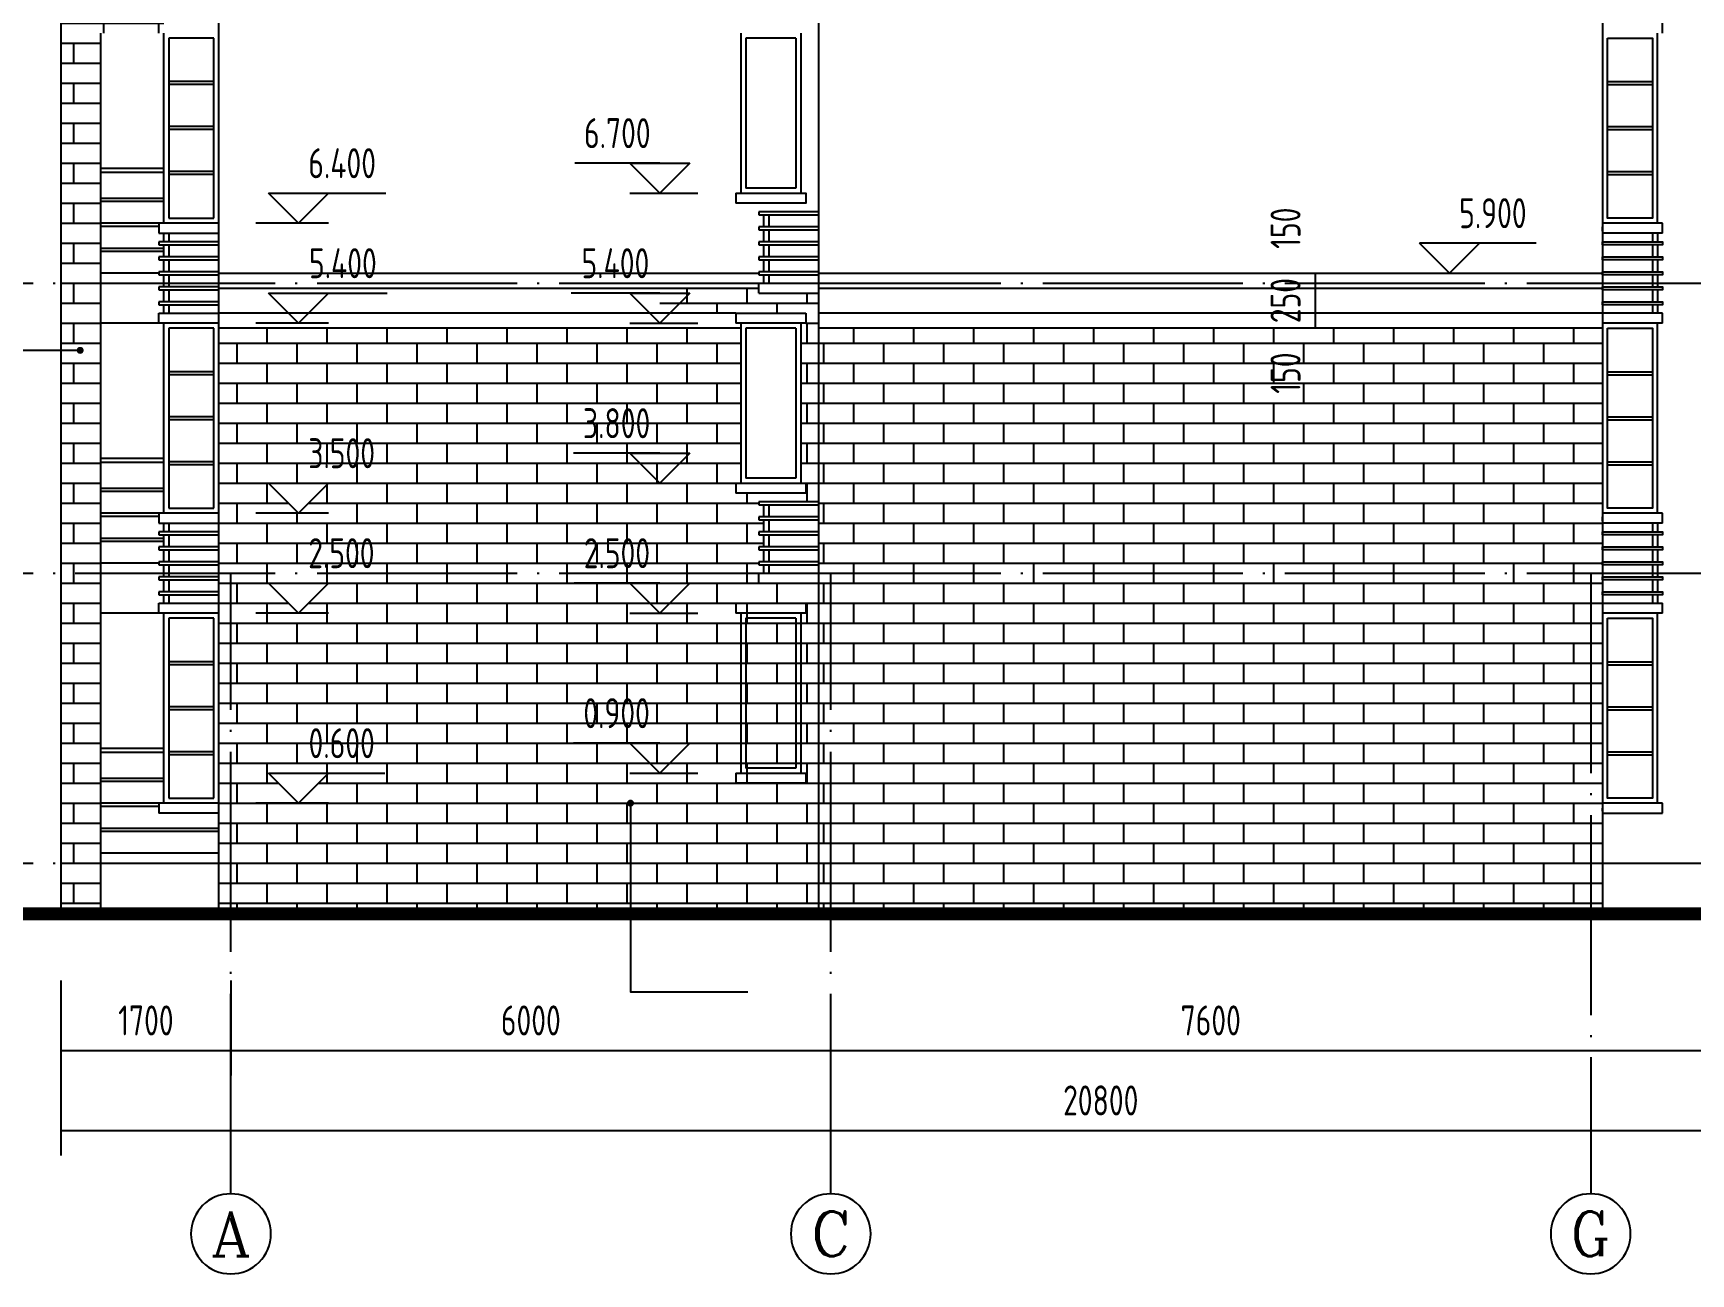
# Model space of a CAD drawing. Extents: x -726032 to 135930, y -151624 to 587044.
# Drawn here: x -513089 to -496509, y 220586 to 232993 of the extents above; entities that cross this region are included whole.
import ezdxf
from ezdxf.enums import TextEntityAlignment as Align

# ---------------------------------------------------------------- set-up
doc = ezdxf.new("R2010")
doc.units = 0
doc.header["$LTSCALE"] = 1000
doc.header["$MEASUREMENT"] = 0
doc.linetypes.add('DOTE', pattern=[2.42, 2, -0.2, 0.02, -0.2])
doc.layers.get('0').update_dxf_attribs({"linetype": 'CONTINUOUS'})
doc.layers.get('DEFPOINTS').update_dxf_attribs({"color": 1, "linetype": 'CONTINUOUS'})
for name, color, linetype in [('AXIS', 245, 'CONTINUOUS'), ('AXIS_TEXT', 7, 'CONTINUOUS'), ('DOTE', 8, 'DOTE'), ('PUB_DIM', 245, 'CONTINUOUS'), ('WINDOW', 155, 'CONTINUOUS'), ('引线', 213, 'CONTINUOUS'), ('栏杆', 126, 'CONTINUOUS'), ('装饰线', 252, 'CONTINUOUS')]:
    doc.layers.add(name, color=color, linetype=linetype)
doc.styles.add('COMPLEX', font='COMPLEX')
doc.styles.add('DIM_FONT', font='isocp.shx', dxfattribs={"width": 0.8})
doc.dimstyles.new('AXIS', dxfattribs={"dimtxt": 300, "dimasz": 1, "dimexe": 250, "dimexo": 300, "dimgap": 150, "dimtad": 1, "dimdec": 0, "dimzin": 0, "dimdsep": 46, "dimtxsty": 'DIM_FONT', "dimcen": 0.09, "dimse1": 1, "dimse2": 1, "dimclrt": 142, "dimadec": 0, "dimazin": 0, "dimtfac": 1, "dimtdec": 0, "dimtix": 1, "dimtmove": 2, "dimatfit": 3, "dimfxl": 1, "dimtolj": 1, "dimtzin": 0, "dimarcsym": 0})
doc.dimstyles.new('DIMN', dxfattribs={"dimtxt": 300, "dimasz": 1, "dimexe": 250, "dimexo": 300, "dimgap": 150, "dimtad": 1, "dimdec": 0, "dimzin": 0, "dimdsep": 46, "dimtxsty": 'DIM_FONT', "dimcen": 0.09, "dimclrt": 142, "dimadec": 0, "dimazin": 0, "dimtfac": 1, "dimtdec": 0, "dimtix": 1, "dimtmove": 2, "dimatfit": 3, "dimfxl": 1, "dimtolj": 1, "dimtzin": 0, "dimarcsym": 0})
pattern_1 = [(0, (-503080.74, 224692.5), (0, 200.025), []), (90, (-503080.74, 224692.5), (-300, 200.025), [200.025, -200.025])]

# ---------------------------------------------------------------- blocks, each defined once
blk = doc.blocks.new('*D2820')
at = {"layer": 'AXIS', "color": 0, "lineweight": -2, "transparency": 16777216}
blk.add_line((-505110, 222820), (-497512, 222820), dxfattribs=at)
at = {"layer": 'AXIS', "color": 0, "transparency": 16777216}
for points in [[(-505110, 222820), (-505110, 222820), (-505111, 222820)], [(-497512, 222820), (-497512, 222820), (-497511, 222820)]]:
    blk.add_solid(points, dxfattribs=at)
at = {"layer": 'DEFPOINTS', "color": 0, "transparency": 16777216}
for p in [(-505111, 223820), (-497511, 223820), (-497511, 222820)]:
    blk.add_point(p, dxfattribs=at)
at = {"layer": 'AXIS', "color": 142, "transparency": 16777216, "insert": (-501311, 223120), "char_height": 300, "attachment_point": 5, "style": 'DIM_FONT'}
blk.add_mtext('\\A1;7600', dxfattribs=at)
blk = doc.blocks.new('*D116')
at = {"layer": 'AXIS', "color": 0, "lineweight": -2, "transparency": 16777216}
for p, q in [((-512811, 222720), (-512811, 221770)), ((-492011, 222720), (-492011, 221770)), ((-512810, 222020), (-492012, 222020))]:
    blk.add_line(p, q, dxfattribs=at)
at = {"layer": 'AXIS', "color": 0, "transparency": 16777216}
for points in [[(-512810, 222020), (-512810, 222020), (-512811, 222020)], [(-492012, 222020), (-492012, 222020), (-492011, 222020)]]:
    blk.add_solid(points, dxfattribs=at)
at = {"layer": 'DEFPOINTS', "color": 0, "transparency": 16777216}
for p in [(-512811, 223020), (-492011, 223020), (-492011, 222020)]:
    blk.add_point(p, dxfattribs=at)
at = {"layer": 'AXIS', "color": 142, "transparency": 16777216, "insert": (-502411, 222320), "char_height": 300, "attachment_point": 5, "style": 'DIM_FONT'}
blk.add_mtext('\\A1;20800', dxfattribs=at)
blk = doc.blocks.new('_AXISO')
blk.add_circle((0, 0), 0.5)
at = {"layer": 'AXIS_TEXT', "style": 'COMPLEX', "width": 1.041667}
blk.add_attdef('A', text='', height=0.56, dxfattribs=at).set_placement((-0.25, -0.28), (0.25, -0.28), align=Align.FIT)
blk = doc.blocks.new('*D117')
at = {"layer": 'AXIS', "color": 0, "lineweight": -2, "transparency": 16777216}
for p, q in [((-512811, 223520), (-512811, 222570)), ((-511111, 223520), (-511111, 222570)), ((-512810, 222820), (-511112, 222820))]:
    blk.add_line(p, q, dxfattribs=at)
at = {"layer": 'AXIS', "color": 0, "transparency": 16777216}
for points in [[(-512810, 222820), (-512810, 222820), (-512811, 222820)], [(-511112, 222820), (-511112, 222820), (-511111, 222820)]]:
    blk.add_solid(points, dxfattribs=at)
at = {"layer": 'DEFPOINTS', "color": 0, "transparency": 16777216}
for p in [(-512811, 223820), (-511111, 223820), (-511111, 222820)]:
    blk.add_point(p, dxfattribs=at)
at = {"layer": 'AXIS', "color": 142, "transparency": 16777216, "insert": (-511961, 223120), "char_height": 300, "attachment_point": 5, "style": 'DIM_FONT'}
blk.add_mtext('\\A1;1700', dxfattribs=at)
blk = doc.blocks.new('*D2828')
at = {"layer": 'AXIS', "color": 0, "lineweight": -2, "transparency": 16777216}
blk.add_line((-511110, 222820), (-505112, 222820), dxfattribs=at)
at = {"layer": 'AXIS', "color": 0, "transparency": 16777216}
for points in [[(-511110, 222820), (-511110, 222820), (-511111, 222820)], [(-505112, 222820), (-505112, 222820), (-505111, 222820)]]:
    blk.add_solid(points, dxfattribs=at)
at = {"layer": 'DEFPOINTS', "color": 0, "transparency": 16777216}
for p in [(-511111, 223820), (-505111, 223820), (-505111, 222820)]:
    blk.add_point(p, dxfattribs=at)
at = {"layer": 'AXIS', "color": 142, "transparency": 16777216, "insert": (-508111, 223120), "char_height": 300, "attachment_point": 5, "style": 'DIM_FONT'}
blk.add_mtext('\\A1;6000', dxfattribs=at)
blk = doc.blocks.new('*D2861')
at = {"layer": 'AXIS', "color": 0, "lineweight": -2, "transparency": 16777216}
blk.add_line((-497510, 222820), (-494012, 222820), dxfattribs=at)
at = {"layer": 'AXIS', "color": 0, "transparency": 16777216}
for points in [[(-497510, 222820), (-497510, 222820), (-497511, 222820)], [(-494012, 222820), (-494012, 222820), (-494011, 222820)]]:
    blk.add_solid(points, dxfattribs=at)
at = {"layer": 'DEFPOINTS', "color": 0, "transparency": 16777216}
for p in [(-497511, 223820), (-494011, 223820), (-494011, 222820)]:
    blk.add_point(p, dxfattribs=at)
at = {"layer": 'AXIS', "color": 142, "transparency": 16777216, "insert": (-495761, 223120), "char_height": 300, "attachment_point": 5, "style": 'DIM_FONT'}
blk.add_mtext('\\A1;3500', dxfattribs=at)
blk = doc.blocks.new('*D2863')
at = {"layer": 'DEFPOINTS', "color": 0, "transparency": 16777216}
for p in [(-501263, 230443), (-500263, 230443), (-501263, 230193)]:
    blk.add_point(p, dxfattribs=at)
at = {"layer": 'PUB_DIM', "color": 0, "lineweight": -2, "transparency": 16777216}
for p, q in [((-500263, 230444), (-500263, 230445)), ((-500263, 230193), (-500263, 230443)), ((-500263, 230192), (-500263, 230191))]:
    blk.add_line(p, q, dxfattribs=at)
at = {"layer": 'PUB_DIM', "color": 0, "transparency": 16777216}
for points in [[(-500263, 230444), (-500263, 230444), (-500263, 230443)], [(-500263, 230192), (-500263, 230192), (-500263, 230193)]]:
    blk.add_solid(points, dxfattribs=at)
at = {"layer": 'PUB_DIM', "color": 142, "transparency": 16777216, "insert": (-500563, 230318), "char_height": 300, "attachment_point": 5, "rotation": 90, "style": 'DIM_FONT'}
blk.add_mtext('\\A1;250', dxfattribs=at)
blk = doc.blocks.new('*D2864')
at = {"layer": 'DEFPOINTS', "color": 0, "transparency": 16777216}
for p in [(-501263, 230193), (-500263, 230193), (-501263, 230043)]:
    blk.add_point(p, dxfattribs=at)
at = {"layer": 'PUB_DIM', "color": 0, "lineweight": -2, "transparency": 16777216}
for p, q in [((-500263, 230194), (-500263, 230195)), ((-500263, 230043), (-500263, 230193)), ((-500263, 230042), (-500263, 230041))]:
    blk.add_line(p, q, dxfattribs=at)
at = {"layer": 'PUB_DIM', "color": 0, "transparency": 16777216}
for points in [[(-500263, 230194), (-500263, 230194), (-500263, 230193)], [(-500263, 230042), (-500263, 230042), (-500263, 230043)]]:
    blk.add_solid(points, dxfattribs=at)
at = {"layer": 'PUB_DIM', "color": 142, "transparency": 16777216, "insert": (-500563, 229593), "char_height": 300, "attachment_point": 5, "rotation": 90, "style": 'DIM_FONT'}
blk.add_mtext('\\A1;150', dxfattribs=at)
blk = doc.blocks.new('*D2865')
at = {"layer": 'DEFPOINTS', "color": 0, "transparency": 16777216}
for p in [(-501263, 230593), (-500263, 230593), (-501263, 230443)]:
    blk.add_point(p, dxfattribs=at)
at = {"layer": 'PUB_DIM', "color": 0, "lineweight": -2, "transparency": 16777216}
for p, q in [((-500263, 230594), (-500263, 230595)), ((-500263, 230443), (-500263, 230593)), ((-500263, 230442), (-500263, 230441))]:
    blk.add_line(p, q, dxfattribs=at)
at = {"layer": 'PUB_DIM', "color": 0, "transparency": 16777216}
for points in [[(-500263, 230594), (-500263, 230594), (-500263, 230593)], [(-500263, 230442), (-500263, 230442), (-500263, 230443)]]:
    blk.add_solid(points, dxfattribs=at)
at = {"layer": 'PUB_DIM', "color": 142, "transparency": 16777216, "insert": (-500563, 231042), "char_height": 300, "attachment_point": 5, "rotation": 90, "style": 'DIM_FONT'}
blk.add_mtext('\\A1;150', dxfattribs=at)

msp = doc.modelspace()

# ---------------------------------------------------------------- hatches: boundary and pattern name
at = {"layer": '装饰线'}
h = msp.add_hatch(dxfattribs=at)
h.set_pattern_fill('AR-BRSTD', color=35, scale=75, style=0)
h.set_pattern_definition(pattern_1)
h.paths.add_polyline_path([(-512811.2, 224242.5), (-512411.2, 224242.5), (-512411.2, 232992.5), (-511831.1, 232992.5), (-511831.1, 233092.5), (-511781.1, 233092.5), (-511781.1, 233177.2), (-511831.1, 233177.2), (-511831.1, 233207.2), (-511781.1, 233207.2), (-511781.1, 233327.2), (-511831.1, 233327.2), (-511831.1, 233357.2), (-511781.1, 233357.2), (-511781.1, 233477.2), (-511831.1, 233477.2), (-511831.1, 233507.2), (-511781.1, 233507.2), (-511781.1, 233627.2), (-511831.1, 233627.2), (-511831.1, 233657.2), (-511781.1, 233657.2), (-511781.1, 233777.2), (-511831.1, 233777.2), (-511831.1, 233807.2), (-511781.1, 233807.2), (-511781.1, 233892.5), (-511831.1, 233892.5), (-511831.1, 233942.5), (-512811.2, 233942.5)])
h.paths.add_polyline_path([(-512639.4, 233225.8), (-512639.4, 233760), (-512189.4, 233760), (-512189.4, 233225.8)], flags=24)
h = msp.add_hatch(dxfattribs=at)
h.set_pattern_fill('AR-BRSTD', color=35, scale=75, style=0)
h.set_pattern_definition([(0, (-514949.2, 224692.5), (0, 200.025), []), (90, (-514949.2, 224692.5), (-300, 200.025), [200.025, -200.025])])
h.paths.add_polyline_path([(-506821.1, 230042.5), (-511231.1, 230042.5), (-511231.1, 224242.5), (-507114.4, 224242.5), (-507114.4, 225275, -0.4142136), (-507132.1, 225292.6, -1), (-507096.8, 225292.6, -0.4142136), (-507114.4, 225275), (-507114.4, 224242.5), (-506821.1, 224242.5)])
h.paths.add_polyline_path([(-510135.1, 227492.5), (-510435.1, 227192.5), (-510735.1, 227492.5)], flags=16)
h.paths.add_polyline_path([(-510135.1, 228492.5), (-510435.1, 228192.5), (-510735.1, 228492.5)], flags=16)
h.paths.add_polyline_path([(-510135.1, 225592.5), (-510435.1, 225292.5), (-510735.1, 225592.5)], flags=16)
h.paths.add_polyline_path([(-506821.1, 224242.5), (-505231.1, 224242.5), (-505231.1, 227492.5), (-505831.1, 227492.5), (-505831.1, 227592.5), (-505781.1, 227592.5), (-505781.1, 227677.2), (-505831.1, 227677.2), (-505831.1, 227707.2), (-505781.1, 227707.2), (-505781.1, 227827.2), (-505831.1, 227827.2), (-505831.1, 227857.2), (-505781.1, 227857.2), (-505781.1, 227977.2), (-505831.1, 227977.2), (-505831.1, 228007.2), (-505781.1, 228007.2), (-505781.1, 228127.2), (-505831.1, 228127.2), (-505831.1, 228157.2), (-505781.1, 228157.2), (-505781.1, 228277.2), (-505831.1, 228277.2), (-505831.1, 228307.2), (-505231.1, 228307.2), (-505231.1, 230392.5), (-505831.1, 230392.5), (-505831.1, 230442.5), (-506821.1, 230442.5), (-506821.1, 230192.5), (-506061.1, 230192.5), (-506061.1, 230192.5), (-505361.1, 230192.5), (-505361.1, 230092.5), (-505411.1, 230092.5), (-505411.1, 228492.5), (-505361.1, 228492.5), (-505361.1, 228392.5), (-506061.1, 228392.5), (-506061.1, 228492.5), (-506011.1, 228492.5), (-506011.1, 230042.5), (-506821.1, 230042.5)])
h.paths.add_polyline_path([(-510410.1, 225679.8), (-509596, 225679.8), (-509596, 226105.2), (-510410.1, 226105.2)], flags=24)
h.paths.add_polyline_path([(-510419.5, 227569.4), (-509592.5, 227569.4), (-509592.5, 228015.6), (-510419.5, 228015.6)], flags=24)
h.paths.add_polyline_path([(-510409.7, 228580.6), (-509596.2, 228580.6), (-509596.2, 229004.4), (-510409.7, 229004.4)], flags=24)
h = msp.add_hatch(dxfattribs=at)
h.set_pattern_fill('AR-BRSTD', color=35, scale=75, style=0)
h.set_pattern_definition(pattern_1)
h.paths.add_polyline_path([(-505231.1, 230042.5), (-505231.1, 224242.5), (-497391.1, 224242.5), (-497391.1, 225212.5), (-497391.1, 225212.5), (-497391.1, 225242.5), (-497391.1, 225242.5), (-497391.1, 227377.2), (-497391.1, 227377.2), (-497391.1, 227407.2), (-497391.1, 227557.2), (-497391.1, 227707.2), (-497391.1, 227857.2), (-497391.1, 228007.2), (-497391.1, 228142.5), (-497391.1, 228157.2), (-497391.1, 228157.2), (-497391.1, 230042.5)])
h.paths.add_polyline_path([(-500787.8, 229325.8), (-500787.8, 229860), (-500337.8, 229860), (-500337.8, 229325.8)], flags=24)

# ---------------------------------------------------------------- linework, layer by layer
for p, q in [((-511231.1, 224242.5), (-511231.1, 257592.5)), ((-505231.1, 224242.5), (-505231.1, 257592.5)), ((-497391.1, 257592.5), (-497391.1, 224242.5)), ((-512811.2, 233942.5), (-512811.2, 224242.5)), ((-512411.2, 224242.5), (-512411.2, 232992.5)), ((-511831.1, 232992.5), (-511831.1, 233092.5)), ((-496791.1, 232992.5), (-496791.1, 233092.5)), ((-506061.1, 231392.5), (-506061.1, 231292.5)), ((-511831.1, 231092.5), (-511831.1, 230992.5)), ((-511231.1, 231092.5), (-511831.1, 231092.5)), ((-511831.1, 230992.5), (-511231.1, 230992.5)), ((-496791.1, 231092.5), (-497391.1, 231092.5)), ((-496791.1, 230992.5), (-497391.1, 230992.5)), ((-496791.1, 230992.5), (-496791.1, 231092.5)), ((-511831.1, 230592.5), (-512411.2, 230592.5)), ((-505831.1, 230492.5), (-505231.1, 230492.5)), ((-505831.1, 230392.5), (-505831.1, 230492.5)), ((-505831.1, 230392.5), (-505231.1, 230392.5)), ((-511831.1, 230192.5), (-511231.1, 230192.5)), ((-511831.1, 230092.5), (-511831.1, 230192.5)), ((-506061.1, 230192.5), (-505361.1, 230192.5)), ((-506061.1, 230192.5), (-506061.1, 230092.5)), ((-505361.1, 230192.5), (-505361.1, 230092.5)), ((-496791.1, 230192.5), (-497391.1, 230192.5)), ((-496791.1, 230092.5), (-496791.1, 230192.5)), ((-511231.1, 230092.5), (-512411.2, 230092.5)), ((-505361.1, 230092.5), (-506061.1, 230092.5)), ((-496791.1, 230092.5), (-497391.1, 230092.5)), ((-506061.1, 228492.5), (-506061.1, 228392.5)), ((-511831.1, 228192.5), (-511831.1, 228092.5)), ((-511231.1, 228192.5), (-511831.1, 228192.5)), ((-496791.1, 228192.5), (-497391.1, 228192.5)), ((-496791.1, 228092.5), (-496791.1, 228192.5)), ((-511831.1, 228092.5), (-511231.1, 228092.5)), ((-496791.1, 228092.5), (-497391.1, 228092.5)), ((-511831.1, 227692.5), (-512411.2, 227692.5)), ((-505831.1, 227592.5), (-505231.1, 227592.5)), ((-505831.1, 227492.5), (-505831.1, 227592.5)), ((-505831.1, 227492.5), (-505231.1, 227492.5)), ((-511231.1, 227192.5), (-512411.2, 227192.5)), ((-511831.1, 227192.5), (-511831.1, 227292.5)), ((-511831.1, 227292.5), (-511231.1, 227292.5)), ((-506061.1, 227292.5), (-505361.1, 227292.5)), ((-506061.1, 227292.5), (-506061.1, 227192.5)), ((-505361.1, 227192.5), (-506061.1, 227192.5)), ((-505361.1, 227292.5), (-505361.1, 227192.5)), ((-497391.1, 227292.5), (-496791.1, 227292.5)), ((-496791.1, 227192.5), (-497391.1, 227192.5)), ((-496791.1, 227192.5), (-496791.1, 227292.5)), ((-506061.1, 225592.5), (-506061.1, 225492.5)), ((-511831.1, 225292.5), (-511831.1, 225192.5)), ((-511231.1, 225292.5), (-511831.1, 225292.5)), ((-511231.1, 225192.5), (-511831.1, 225192.5)), ((-496791.1, 225292.5), (-497391.1, 225292.5)), ((-497391.1, 225192.5), (-496791.1, 225192.5)), ((-496791.1, 225192.5), (-496791.1, 225292.5)), ((-511231.1, 224792.5), (-512411.2, 224792.5)), ((-519282.2, 224242.5), (-484954.8, 224242.5))]:
    msp.add_line(p, q)
for points in [[(-506061.1, 231392.5), (-505361.1, 231392.5), (-505361.1, 231292.5), (-506061.1, 231292.5)], [(-506061.1, 228492.5), (-505361.1, 228492.5), (-505361.1, 228392.5), (-506061.1, 228392.5)], [(-497391.1, 228127.2), (-497391.1, 228157.2)], [(-506061.1, 225592.5), (-505361.1, 225592.5), (-505361.1, 225492.5), (-506061.1, 225492.5)], [(-497391.1, 225212.5), (-497391.1, 225242.5)]]:
    msp.add_lwpolyline(points)
at = {"color": 146}
for points in [[(-497391.1, 231027.2), (-497391.1, 231057.2)], [(-497391.1, 231012.5), (-497391.1, 231042.5)], [(-497391.1, 228112.5), (-497391.1, 228142.5)]]:
    msp.add_lwpolyline(points, dxfattribs=at)
at = {"const_width": 120}
msp.add_lwpolyline([(-519282.2, 224182.5), (-484954.8, 224182.5)], dxfattribs=at)
at = {"layer": 'DOTE'}
for p, q in [((-517509.1, 230492.5), (-488652.4, 230492.5)), ((-517509.1, 227592.5), (-488652.4, 227592.5)), ((-511111.1, 221386.2), (-511111.1, 227592.5)), ((-505111.1, 221386.2), (-505111.1, 227592.5)), ((-497511.1, 227592.5), (-497511.1, 221386.2)), ((-517509.1, 224692.5), (-488652.4, 224692.5))]:
    msp.add_line(p, q, dxfattribs=at)
at = {"layer": 'PUB_DIM'}
for p, q in [((-506821.1, 231692.5), (-507670.9, 231692.5)), ((-506821.1, 231392.5), (-507121.1, 231692.5)), ((-507121.1, 231692.5), (-506521.1, 231692.5)), ((-506521.1, 231692.5), (-506821.1, 231392.5)), ((-510435.1, 231092.5), (-510735.1, 231392.5)), ((-510735.1, 231392.5), (-509561.2, 231392.5)), ((-510135.1, 231392.5), (-510435.1, 231092.5)), ((-507121.1, 231392.5), (-506441.1, 231392.5)), ((-510135.1, 231092.5), (-510862.2, 231092.5)), ((-498921.6, 230592.5), (-499221.6, 230892.5)), ((-498056.6, 230892.5), (-499221.6, 230892.5)), ((-498621.6, 230892.5), (-498921.6, 230592.5)), ((-510435.1, 230092.5), (-510735.1, 230392.5)), ((-510735.1, 230392.5), (-509546.9, 230392.5)), ((-510135.1, 230392.5), (-510435.1, 230092.5)), ((-506821.1, 230392.5), (-507709.2, 230392.5)), ((-506821.1, 230092.5), (-507121.1, 230392.5)), ((-507121.1, 230392.5), (-506521.1, 230392.5)), ((-506521.1, 230392.5), (-506821.1, 230092.5)), ((-510135.1, 230092.5), (-510862.2, 230092.5)), ((-507121.1, 230092.5), (-506441.1, 230092.5)), ((-506821.1, 228792.5), (-507685.2, 228792.5)), ((-506821.1, 228492.5), (-507121.1, 228792.5)), ((-507121.1, 228792.5), (-506521.1, 228792.5)), ((-506521.1, 228792.5), (-506821.1, 228492.5)), ((-510435.1, 228192.5), (-510735.1, 228492.5)), ((-510735.1, 228492.5), (-509570.9, 228492.5)), ((-510135.1, 228492.5), (-510435.1, 228192.5)), ((-507121.1, 228492.5), (-506441.1, 228492.5)), ((-510135.1, 228192.5), (-510862.2, 228192.5)), ((-510435.1, 227192.5), (-510735.1, 227492.5)), ((-510735.1, 227492.5), (-509577, 227492.5)), ((-510135.1, 227492.5), (-510435.1, 227192.5)), ((-506821.1, 227492.5), (-507679.2, 227492.5)), ((-506821.1, 227192.5), (-507121.1, 227492.5)), ((-507121.1, 227492.5), (-506521.1, 227492.5)), ((-506521.1, 227492.5), (-506821.1, 227192.5)), ((-510135.1, 227192.5), (-510862.2, 227192.5)), ((-507121.1, 227192.5), (-506441.1, 227192.5)), ((-506821.1, 225892.5), (-507685.9, 225892.5)), ((-506821.1, 225592.5), (-507121.1, 225892.5)), ((-507121.1, 225892.5), (-506521.1, 225892.5)), ((-506521.1, 225892.5), (-506821.1, 225592.5)), ((-510435.1, 225292.5), (-510735.1, 225592.5)), ((-510735.1, 225592.5), (-509571.1, 225592.5)), ((-510135.1, 225592.5), (-510435.1, 225292.5)), ((-507121.1, 225592.5), (-506441.1, 225592.5)), ((-510135.1, 225292.5), (-510862.2, 225292.5))]:
    msp.add_line(p, q, dxfattribs=at)
at = {"layer": 'WINDOW'}
for p, q in [((-511781.1, 231092.5), (-511781.1, 232992.5)), ((-506011.1, 232992.5), (-506011.1, 231392.5)), ((-505411.1, 232992.5), (-505411.1, 231392.5)), ((-496841.1, 231092.5), (-496841.1, 232992.5)), ((-511281.1, 232942.5), (-511731.1, 232942.5)), ((-511731.1, 232942.5), (-511731.1, 231142.5)), ((-511281.1, 231142.5), (-511281.1, 232942.5)), ((-505961.1, 232942.5), (-505961.1, 231442.5)), ((-505461.1, 232942.5), (-505961.1, 232942.5)), ((-505461.1, 232942.5), (-505461.1, 231442.5)), ((-511281.1, 232507.5), (-511731.1, 232507.5)), ((-511281.1, 232477.5), (-511731.1, 232477.5)), ((-497341.1, 232507.5), (-496891.1, 232507.5)), ((-497341.1, 232477.5), (-496891.1, 232477.5)), ((-511281.1, 232057.5), (-511731.1, 232057.5)), ((-511281.1, 232027.5), (-511731.1, 232027.5)), ((-497341.1, 232057.5), (-496891.1, 232057.5)), ((-497341.1, 232027.5), (-496891.1, 232027.5)), ((-511281.1, 231607.5), (-511731.1, 231607.5)), ((-511281.1, 231577.5), (-511731.1, 231577.5)), ((-497341.1, 231607.5), (-496891.1, 231607.5)), ((-497341.1, 231577.5), (-496891.1, 231577.5)), ((-505461.1, 231442.5), (-505961.1, 231442.5)), ((-511731.1, 231142.5), (-511281.1, 231142.5)), ((-511781.1, 228192.5), (-511781.1, 230092.5)), ((-511281.1, 230042.5), (-511731.1, 230042.5)), ((-511731.1, 230042.5), (-511731.1, 228242.5)), ((-511281.1, 228242.5), (-511281.1, 230042.5)), ((-506011.1, 230092.5), (-506011.1, 228492.5)), ((-505961.1, 230042.5), (-505961.1, 228542.5)), ((-505461.1, 230042.5), (-505961.1, 230042.5)), ((-505461.1, 230042.5), (-505461.1, 228542.5)), ((-505411.1, 230092.5), (-505411.1, 228492.5)), ((-496841.1, 228192.5), (-496841.1, 230092.5)), ((-511281.1, 229607.5), (-511731.1, 229607.5)), ((-511281.1, 229577.5), (-511731.1, 229577.5)), ((-497341.1, 229607.5), (-496891.1, 229607.5)), ((-497341.1, 229577.5), (-496891.1, 229577.5)), ((-511281.1, 229157.5), (-511731.1, 229157.5)), ((-497341.1, 229157.5), (-496891.1, 229157.5)), ((-511281.1, 229127.5), (-511731.1, 229127.5)), ((-497341.1, 229127.5), (-496891.1, 229127.5)), ((-511281.1, 228707.5), (-511731.1, 228707.5)), ((-511281.1, 228677.5), (-511731.1, 228677.5)), ((-497341.1, 228707.5), (-496891.1, 228707.5)), ((-497341.1, 228677.5), (-496891.1, 228677.5)), ((-505461.1, 228542.5), (-505961.1, 228542.5)), ((-511731.1, 228242.5), (-511281.1, 228242.5)), ((-511781.1, 225292.5), (-511781.1, 227192.5)), ((-511281.1, 227142.5), (-511731.1, 227142.5)), ((-511731.1, 227142.5), (-511731.1, 225342.5)), ((-511281.1, 225342.5), (-511281.1, 227142.5)), ((-506011.1, 227192.5), (-506011.1, 225592.5)), ((-505961.1, 227142.5), (-505961.1, 225642.5)), ((-505461.1, 227142.5), (-505961.1, 227142.5)), ((-505461.1, 227142.5), (-505461.1, 225642.5)), ((-505411.1, 227192.5), (-505411.1, 225592.5)), ((-496841.1, 225292.5), (-496841.1, 227192.5)), ((-511281.1, 226707.5), (-511731.1, 226707.5)), ((-511281.1, 226677.5), (-511731.1, 226677.5)), ((-497341.1, 226707.5), (-496891.1, 226707.5)), ((-497341.1, 226677.5), (-496891.1, 226677.5)), ((-511281.1, 226257.5), (-511731.1, 226257.5)), ((-511281.1, 226227.5), (-511731.1, 226227.5)), ((-497341.1, 226257.5), (-496891.1, 226257.5)), ((-497341.1, 226227.5), (-496891.1, 226227.5)), ((-511281.1, 225807.5), (-511731.1, 225807.5)), ((-511281.1, 225777.5), (-511731.1, 225777.5)), ((-497341.1, 225807.5), (-496891.1, 225807.5)), ((-497341.1, 225777.5), (-496891.1, 225777.5)), ((-505461.1, 225642.5), (-505961.1, 225642.5)), ((-511731.1, 225342.5), (-511281.1, 225342.5))]:
    msp.add_line(p, q, dxfattribs=at)
for points in [[(-497341.1, 232942.5), (-496891.1, 232942.5), (-496891.1, 231142.5), (-497341.1, 231142.5)], [(-497341.1, 230042.5), (-496891.1, 230042.5), (-496891.1, 228242.5), (-497341.1, 228242.5)], [(-497341.1, 227142.5), (-496891.1, 227142.5), (-496891.1, 225342.5), (-497341.1, 225342.5)]]:
    msp.add_lwpolyline(points, close=True, dxfattribs=at)
at = {"layer": '引线'}
msp.add_line((-512618.5, 229820.8), (-514568.1, 229820.8), dxfattribs=at)
at = {"layer": '引线', "const_width": 34.8}
for points in [[(-512636.1, 229820.8, 1), (-512600.9, 229820.8, 1)], [(-507132.1, 225292.6, 1), (-507096.8, 225292.6, 1)]]:
    msp.add_lwpolyline(points, format="xyb", close=True, dxfattribs=at)
at = {"layer": '引线'}
msp.add_lwpolyline([(-507114.4, 225292.6), (-507114.4, 223405.3), (-505939.4, 223405.3)], dxfattribs=at)
at = {"layer": '栏杆'}
for p, q in [((-512411.2, 231642.5), (-511781.1, 231642.5)), ((-512411.2, 231602.5), (-511781.1, 231602.5)), ((-512411.2, 231342.5), (-511781.1, 231342.5)), ((-512411.2, 231312.5), (-511781.1, 231312.5)), ((-505231.1, 231207.2), (-505831.1, 231207.2)), ((-505831.1, 231207.2), (-505831.1, 231177.2)), ((-505831.1, 231177.2), (-505231.1, 231177.2)), ((-505781.1, 231057.2), (-505781.1, 231177.2)), ((-505731.1, 231177.2), (-505731.1, 231057.2)), ((-511831.1, 231092.5), (-512411.2, 231092.5)), ((-512411.2, 231062.5), (-511831.1, 231062.5)), ((-511781.1, 230907.8), (-511781.1, 230992.5)), ((-511731.1, 230992.5), (-511731.1, 230907.8)), ((-505231.1, 231057.2), (-505831.1, 231057.2)), ((-505831.1, 231057.2), (-505831.1, 231027.2)), ((-505831.1, 231027.2), (-505231.1, 231027.2)), ((-505781.1, 230907.2), (-505781.1, 231027.2)), ((-505731.1, 231027.2), (-505731.1, 230907.2)), ((-496891.1, 230992.5), (-496891.1, 230907.8)), ((-496841.1, 230992.5), (-496841.1, 230907.8)), ((-512411.2, 230842.5), (-511781.1, 230842.5)), ((-512411.2, 230812.5), (-511781.1, 230812.5)), ((-511831.1, 230907.2), (-511831.1, 230877.2)), ((-511231.1, 230907.2), (-511831.1, 230907.2)), ((-511831.1, 230877.2), (-511231.1, 230877.2)), ((-511781.1, 230757.2), (-511781.1, 230877.2)), ((-511731.1, 230877.2), (-511731.1, 230757.2)), ((-505231.1, 230907.2), (-505831.1, 230907.2)), ((-505831.1, 230907.2), (-505831.1, 230877.2)), ((-505831.1, 230877.2), (-505231.1, 230877.2)), ((-505781.1, 230757.2), (-505781.1, 230877.2)), ((-505731.1, 230877.2), (-505731.1, 230757.2)), ((-496891.1, 230877.2), (-496891.1, 230757.2)), ((-496841.1, 230877.2), (-496841.1, 230757.2)), ((-511831.1, 230757.2), (-511831.1, 230727.2)), ((-511231.1, 230757.2), (-511831.1, 230757.2)), ((-511831.1, 230727.2), (-511231.1, 230727.2)), ((-511781.1, 230607.2), (-511781.1, 230727.2)), ((-511731.1, 230727.2), (-511731.1, 230607.2)), ((-505231.1, 230757.2), (-505831.1, 230757.2)), ((-505831.1, 230757.2), (-505831.1, 230727.2)), ((-505831.1, 230727.2), (-505231.1, 230727.2)), ((-505781.1, 230607.2), (-505781.1, 230727.2)), ((-505731.1, 230727.2), (-505731.1, 230607.2)), ((-496891.1, 230727.2), (-496891.1, 230607.2)), ((-496841.1, 230727.2), (-496841.1, 230607.2)), ((-511831.1, 230607.2), (-511831.1, 230577.2)), ((-511231.1, 230607.2), (-511831.1, 230607.2)), ((-511831.1, 230577.2), (-511231.1, 230577.2)), ((-511831.1, 230457.2), (-511831.1, 230427.2)), ((-511231.1, 230457.2), (-511831.1, 230457.2)), ((-511781.1, 230457.2), (-511781.1, 230577.2)), ((-511731.1, 230577.2), (-511731.1, 230457.2)), ((-505231.1, 230607.2), (-505831.1, 230607.2)), ((-505831.1, 230607.2), (-505831.1, 230577.2)), ((-505831.1, 230577.2), (-505231.1, 230577.2)), ((-505781.1, 230492.5), (-505781.1, 230577.2)), ((-505731.1, 230577.2), (-505731.1, 230492.5)), ((-496891.1, 230577.2), (-496891.1, 230457.2)), ((-496841.1, 230577.2), (-496841.1, 230457.2)), ((-511831.1, 230427.2), (-511231.1, 230427.2)), ((-511831.1, 230307.2), (-511831.1, 230277.2)), ((-511231.1, 230307.2), (-511831.1, 230307.2)), ((-511781.1, 230307.2), (-511781.1, 230427.2)), ((-511731.1, 230427.2), (-511731.1, 230307.2)), ((-496891.1, 230427.2), (-496891.1, 230307.2)), ((-496841.1, 230427.2), (-496841.1, 230307.2)), ((-511831.1, 230277.2), (-511231.1, 230277.2)), ((-511781.1, 230192.5), (-511781.1, 230277.2)), ((-511731.1, 230277.2), (-511731.1, 230192.5)), ((-496891.1, 230277.2), (-496891.1, 230192.5)), ((-496841.1, 230277.2), (-496841.1, 230192.5)), ((-512411.2, 228742.5), (-511781.1, 228742.5)), ((-512411.2, 228702.5), (-511781.1, 228702.5)), ((-512411.2, 228442.5), (-511781.1, 228442.5)), ((-512411.2, 228412.5), (-511781.1, 228412.5)), ((-505231.1, 228307.2), (-505831.1, 228307.2)), ((-505831.1, 228307.2), (-505831.1, 228277.2)), ((-511831.1, 228192.5), (-512411.2, 228192.5)), ((-512411.2, 228162.5), (-511831.1, 228162.5)), ((-505831.1, 228277.2), (-505231.1, 228277.2)), ((-505231.1, 228157.2), (-505831.1, 228157.2)), ((-505831.1, 228157.2), (-505831.1, 228127.2)), ((-505781.1, 228157.2), (-505781.1, 228277.2)), ((-505731.1, 228277.2), (-505731.1, 228157.2)), ((-511831.1, 228007.2), (-511831.1, 227977.2)), ((-511231.1, 228007.2), (-511831.1, 228007.2)), ((-511831.1, 227977.2), (-511231.1, 227977.2)), ((-511781.1, 228007.8), (-511781.1, 228092.5)), ((-511781.1, 227857.2), (-511781.1, 227977.2)), ((-511731.1, 228092.5), (-511731.1, 228007.8)), ((-511731.1, 227977.2), (-511731.1, 227857.2)), ((-505831.1, 228127.2), (-505231.1, 228127.2)), ((-505231.1, 228007.2), (-505831.1, 228007.2)), ((-505831.1, 228007.2), (-505831.1, 227977.2)), ((-505831.1, 227977.2), (-505231.1, 227977.2)), ((-505781.1, 228007.2), (-505781.1, 228127.2)), ((-505781.1, 227857.2), (-505781.1, 227977.2)), ((-505731.1, 228127.2), (-505731.1, 228007.2)), ((-505731.1, 227977.2), (-505731.1, 227857.2)), ((-496891.1, 228092.5), (-496891.1, 228007.8)), ((-496891.1, 227977.2), (-496891.1, 227857.2)), ((-496841.1, 228092.5), (-496841.1, 228007.8)), ((-496841.1, 227977.2), (-496841.1, 227857.2)), ((-512411.2, 227942.5), (-511781.1, 227942.5)), ((-512411.2, 227912.5), (-511781.1, 227912.5)), ((-511831.1, 227857.2), (-511831.1, 227827.2)), ((-511231.1, 227857.2), (-511831.1, 227857.2)), ((-511831.1, 227827.2), (-511231.1, 227827.2)), ((-511781.1, 227707.2), (-511781.1, 227827.2)), ((-511731.1, 227827.2), (-511731.1, 227707.2)), ((-505231.1, 227857.2), (-505831.1, 227857.2)), ((-505831.1, 227857.2), (-505831.1, 227827.2)), ((-505831.1, 227827.2), (-505231.1, 227827.2)), ((-505781.1, 227707.2), (-505781.1, 227827.2)), ((-505731.1, 227827.2), (-505731.1, 227707.2)), ((-496891.1, 227827.2), (-496891.1, 227707.2)), ((-496841.1, 227827.2), (-496841.1, 227707.2)), ((-511831.1, 227707.2), (-511831.1, 227677.2)), ((-511231.1, 227707.2), (-511831.1, 227707.2)), ((-511831.1, 227677.2), (-511231.1, 227677.2)), ((-511781.1, 227557.2), (-511781.1, 227677.2)), ((-511731.1, 227677.2), (-511731.1, 227557.2)), ((-505231.1, 227707.2), (-505831.1, 227707.2)), ((-505831.1, 227707.2), (-505831.1, 227677.2)), ((-505831.1, 227677.2), (-505231.1, 227677.2)), ((-505781.1, 227592.5), (-505781.1, 227677.2)), ((-505731.1, 227677.2), (-505731.1, 227592.5)), ((-496891.1, 227677.2), (-496891.1, 227557.2)), ((-496841.1, 227677.2), (-496841.1, 227557.2)), ((-511831.1, 227557.2), (-511831.1, 227527.2)), ((-511231.1, 227557.2), (-511831.1, 227557.2)), ((-511831.1, 227527.2), (-511231.1, 227527.2)), ((-511781.1, 227407.2), (-511781.1, 227527.2)), ((-511731.1, 227527.2), (-511731.1, 227407.2)), ((-496891.1, 227527.2), (-496891.1, 227407.2)), ((-496841.1, 227527.2), (-496841.1, 227407.2)), ((-511831.1, 227407.2), (-511831.1, 227377.2)), ((-511231.1, 227407.2), (-511831.1, 227407.2)), ((-511831.1, 227377.2), (-511231.1, 227377.2)), ((-511781.1, 227292.5), (-511781.1, 227377.2)), ((-511731.1, 227377.2), (-511731.1, 227292.5)), ((-496891.1, 227377.2), (-496891.1, 227292.5)), ((-496841.1, 227377.2), (-496841.1, 227292.5)), ((-512411.2, 225842.5), (-511781.1, 225842.5)), ((-512411.2, 225802.5), (-511781.1, 225802.5)), ((-512411.2, 225542.5), (-511781.1, 225542.5)), ((-512411.2, 225512.5), (-511781.1, 225512.5)), ((-511831.1, 225292.5), (-512411.2, 225292.5)), ((-512411.2, 225262.5), (-511831.1, 225262.5)), ((-512411.2, 225042.5), (-511231.1, 225042.5)), ((-512411.2, 225012.5), (-511231.1, 225012.5))]:
    msp.add_line(p, q, dxfattribs=at)
for points in [[(-497391.1, 230907.2), (-496791.1, 230907.2), (-496791.1, 230877.2), (-497391.1, 230877.2)], [(-497391.1, 230757.2), (-496791.1, 230757.2), (-496791.1, 230727.2), (-497391.1, 230727.2)], [(-497391.1, 230607.2), (-496791.1, 230607.2), (-496791.1, 230577.2), (-497391.1, 230577.2)], [(-497391.1, 230457.2), (-496791.1, 230457.2), (-496791.1, 230427.2), (-497391.1, 230427.2)], [(-497391.1, 230307.2), (-496791.1, 230307.2), (-496791.1, 230277.2), (-497391.1, 230277.2)], [(-497391.1, 228007.2), (-496791.1, 228007.2), (-496791.1, 227977.2), (-497391.1, 227977.2)], [(-497391.1, 227857.2), (-496791.1, 227857.2), (-496791.1, 227827.2), (-497391.1, 227827.2)], [(-497391.1, 227707.2), (-496791.1, 227707.2), (-496791.1, 227677.2), (-497391.1, 227677.2)], [(-497391.1, 227557.2), (-496791.1, 227557.2), (-496791.1, 227527.2), (-497391.1, 227527.2)], [(-497391.1, 227407.2), (-496791.1, 227407.2), (-496791.1, 227377.2), (-497391.1, 227377.2)]]:
    msp.add_lwpolyline(points, close=True, dxfattribs=at)
at = {"layer": '装饰线'}
for p, q in [((-511231.1, 230592.5), (-505831.1, 230592.5)), ((-505231.1, 230592.5), (-497391.1, 230592.5)), ((-511231.1, 230442.5), (-505831.1, 230442.5)), ((-505231.1, 230442.5), (-497391.1, 230442.5)), ((-506061.1, 230192.5), (-511231.1, 230192.5)), ((-497391.1, 230192.5), (-505231.1, 230192.5)), ((-506011.1, 230042.5), (-511231.1, 230042.5)), ((-497391.1, 230042.5), (-505231.1, 230042.5))]:
    msp.add_line(p, q, dxfattribs=at)

# ---------------------------------------------------------------- block references
at = {"layer": 'AXIS'}
ref = msp.add_blockref('_AXISO', (-511111.1, 220986.2), dxfattribs=dict(at, xscale=-800, yscale=800, zscale=800))
ref.add_attrib('A', 'A', dxfattribs={"layer": 'AXIS_TEXT', "height": 448, "style": 'COMPLEX', "width": 1.041667}).set_placement((-511311.1, 220762.2), (-510911.1, 220762.2), align=Align.FIT)
ref = msp.add_blockref('_AXISO', (-505111.1, 220986.2), dxfattribs=dict(at, xscale=-800, yscale=800, zscale=800))
ref.add_attrib('A', 'C', dxfattribs={"layer": 'AXIS_TEXT', "height": 448, "style": 'COMPLEX', "width": 1.25}).set_placement((-505311.1, 220762.2), (-504911.1, 220762.2), align=Align.FIT)
ref = msp.add_blockref('_AXISO', (-497511.1, 220986.2), dxfattribs=dict(at, xscale=-800, yscale=800, zscale=800))
ref.add_attrib('A', 'G', dxfattribs={"layer": 'AXIS_TEXT', "height": 448, "style": 'COMPLEX', "width": 1.041667}).set_placement((-497711.1, 220762.2), (-497311.1, 220762.2), align=Align.FIT)

# ---------------------------------------------------------------- texts
at = {"layer": 'PUB_DIM', "style": 'DIM_FONT', "width": 0.8}
for s, p in [('6.700', (-507246, 231992.5)), ('6.400', (-509998.1, 231692.5)), ('5.900', (-498489.1, 231192.5)), ('5.400', (-509991, 230692.5)), ('5.400', (-507265.2, 230692.5)), ('3.800', (-507253.2, 229092.5)), ('3.500', (-510003, 228792.5)), ('2.500', (-510006, 227792.5)), ('2.500', (-507250.1, 227792.5)), ('0.900', (-507253.5, 226192.5)), ('0.600', (-510003.1, 225892.5))]:
    msp.add_text(s, height=300, dxfattribs=at).set_placement(p, align=Align.MIDDLE)

# ---------------------------------------------------------------- dimensions: what is measured, and where the dimension line sits
at = {"layer": 'AXIS'}
for p1, p2, dimstyle, picture, middle in [((-512811.2, 223820), (-511111.1, 223820), 'DIMN', '*D117', (-511961.2, 223120)), ((-511111.1, 223820), (-505111.1, 223820), 'AXIS', '*D2828', (-508111.1, 223120)), ((-505111.1, 223820), (-497511.1, 223820), 'AXIS', '*D2820', (-501311.1, 223120)), ((-497511.1, 223820), (-494011.2, 223820), 'AXIS', '*D2861', (-495761.2, 223120)), ((-512811.2, 223020), (-492011.1, 223020), 'DIMN', '*D116', (-502411.2, 222320))]:
    dim = msp.add_aligned_dim(p1=p1, p2=p2, distance=-1000, dimstyle=dimstyle, dxfattribs=at)
    dim.commit()
    dim.dimension.update_dxf_attribs({"geometry": picture, "text_midpoint": middle})
at = {"layer": 'PUB_DIM'}
for base, p1, p2, picture, middle in [((-500262.8, 230592.5), (-501262.8, 230442.5), (-501262.8, 230592.5), '*D2865', (-500562.8, 231042.1)), ((-500262.8, 230192.5), (-501262.8, 230042.5), (-501262.8, 230192.5), '*D2864', (-500562.8, 229592.9))]:
    dim = msp.add_linear_dim(base=base, p1=p1, p2=p2, angle=90, dimstyle='AXIS', dxfattribs=at)
    dim.commit()
    dim.dimension.update_dxf_attribs({"geometry": picture, "text_midpoint": middle, "dimtype": 161})
dim = msp.add_aligned_dim(p1=(-501262.8, 230192.5), p2=(-501262.8, 230442.5), distance=-1000, dimstyle='AXIS', dxfattribs=at)
dim.commit()
dim.dimension.update_dxf_attribs({"geometry": '*D2863', "text_midpoint": (-500562.8, 230317.5)})

doc.saveas('drawing.dxf')
